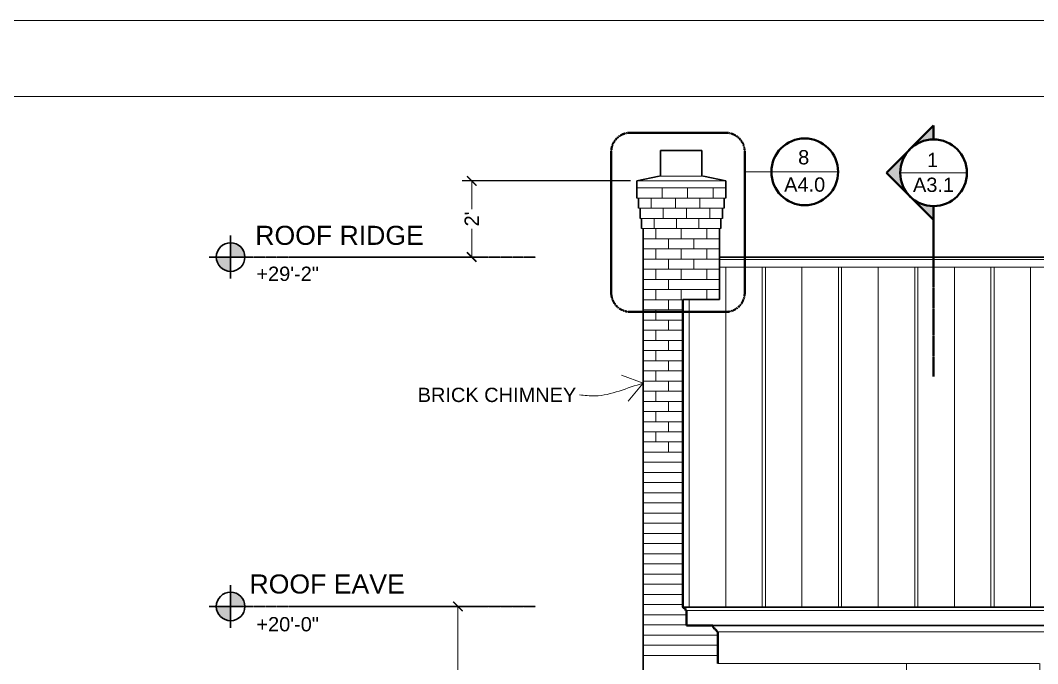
# Model space of a CAD drawing. Header units: inches. Extents: x -4969 to 16721, y 2489 to 24693.
# Drawn here: x 445.8 to 766.1, y 5643.9 to 5846.5 of the extents above; entities that cross this region are included whole.
import ezdxf

# ---------------------------------------------------------------- set-up
doc = ezdxf.new("R2010")
doc.units = ezdxf.units.IN
doc.header["$MEASUREMENT"] = 0
doc.linetypes.add('CENTER', pattern=[2, 1.25, -0.25, 0.25, -0.25])
doc.linetypes.add('DASHED2', pattern=[0.375, 0.25, -0.125])
doc.layers.get('0').update_dxf_attribs({"lineweight": 5})
doc.layers.add('0-NPLT', color=1, linetype='Continuous', plot=False)
for name, color, linetype, lineweight in [('1', 1, 'Continuous', 9), ('2', 6, 'Continuous', 20), ('3', 3, 'Continuous', 30), ('4', 2, 'Continuous', 40), ('A-DIMSx', 7, 'Continuous', 9), ('A-LINK', 7, 'Continuous', 40), ('A-TEXTx', 7, 'Continuous', 20)]:
    doc.layers.add(name, color=color, linetype=linetype, lineweight=lineweight)
doc.styles.get("Standard").update_dxf_attribs({"font": 'Arial.ttf'})
doc.dimstyles.get("Standard").update_dxf_attribs({"dimtxt": 3, "dimasz": 2, "dimexe": 0.03125, "dimexo": 0.0625, "dimgap": 0.03125, "dimtad": 0, "dimtoh": 1, "dimdec": 4, "dimlfac": 0.99985, "dimzin": 0, "dimdsep": 46, "dimlunit": 4, "dimtxsty": 'Standard', "dimblk": 'ARCHTICK', "dimblk1": 'ARCHTICK', "dimblk2": 'ARCHTICK', "dimcen": 0.09, "dimclrt": 256, "dimadec": 0, "dimazin": 0, "dimtfac": 1, "dimtdec": 4, "dimtofl": 0, "dimtmove": 0, "dimatfit": 3, "dimfxl": 1, "dimtolj": 1, "dimtzin": 0, "dimarcsym": 0})

# ---------------------------------------------------------------- blocks, each defined once
blk = doc.blocks.new('window elev 3060')
for p, q in [((767, 905.69), (767, 839.69)), ((808.74, 905.67), (767, 905.69)), ((809, 905.67), (809, 840.18)), ((775, 870.93), (775, 897.68)), ((787.5, 897.68), (775, 897.68)), ((787.5, 870.93), (787.5, 897.68)), ((801, 897.68), (788.5, 897.68)), ((788.5, 870.93), (788.5, 897.68)), ((801, 870.93), (801, 897.68)), ((803, 868.93), (773, 868.93)), ((775, 870.93), (787.5, 870.93)), ((788.5, 870.93), (801, 870.93)), ((775, 841.18), (775, 867.93)), ((787.5, 867.93), (775, 867.93)), ((787.5, 841.18), (787.5, 867.93)), ((788.5, 841.18), (788.5, 867.93)), ((801, 867.93), (788.5, 867.93)), ((801, 841.18), (801, 867.93)), ((767, 839.69), (767, 833.67)), ((775, 841.18), (787.5, 841.18)), ((788.5, 841.18), (801, 841.18)), ((809, 840.18), (809, 833.67)), ((767, 838.69), (809, 838.69)), ((809, 833.67), (767, 833.67))]:
    blk.add_line(p, q)
at = {"lineweight": 5, "ltscale": 0.1}
for p, q in [((773, 839.69), (767, 839.69)), ((803, 839.69), (809, 839.67))]:
    blk.add_line(p, q, dxfattribs=at)
at = {"layer": '1', "lineweight": 5, "ltscale": 0.1}
for p, q in [((773, 899.68), (767, 899.67)), ((803, 899.68), (809, 899.67))]:
    blk.add_line(p, q, dxfattribs=at)
at = {"layer": '3'}
for p, q in [((803, 899.68), (773, 899.68)), ((773, 899.68), (773, 839.69)), ((803, 899.68), (803, 839.69)), ((773, 839.69), (803, 839.69))]:
    blk.add_line(p, q, dxfattribs=at)
blk = doc.blocks.new('Point')
at = {"lineweight": 0, "ltscale": 0.1}
h = blk.add_hatch(color=256, dxfattribs=at)
h.dxf.hatch_style = 1
h.paths.add_polyline_path([(-3.2903, 4.1654, 0.414214), (-3.3528, 4.1029), (-3.2903, 4.1029)])
h.paths.add_polyline_path([(-3.2903, 4.1029), (-3.2903, 4.0404, 0.414214), (-3.2278, 4.1029)])
at = {"layer": '3', "ltscale": 0.1}
for q in [(-3.2903, 4.1966), (-3.384, 4.1029), (-3.1965, 4.1029), (-3.2903, 4.0091)]:
    blk.add_line((-3.2903, 4.1029), q, dxfattribs=at)
blk.add_circle((-3.2903, 4.1029), 0.0625, dxfattribs=at)
blk = doc.blocks.new('_ArchTick')
at = {"color": 0, "linetype": 'ByBlock', "lineweight": 0, "const_width": 0.15}
blk.add_lwpolyline([(-0.5, -0.5), (0.5, 0.5)], dxfattribs=at)
blk = doc.blocks.new('*D79')
at = {"layer": 'A-DIMSx', "color": 0, "lineweight": -2, "ltscale": 0.1, "transparency": 16777216}
for p, q in [((605.98, 5661.94), (580.57, 5661.94)), ((635.57, 5577.95), (580.57, 5577.95))]:
    blk.add_line(p, q, dxfattribs=at)
at = {"layer": 'A-DIMSx', "color": 0, "lineweight": 5, "ltscale": 0.1, "transparency": 16777216}
for p, q in [((583.57, 5661.94), (583.57, 5623)), ((583.57, 5577.95), (583.57, 5616.89))]:
    blk.add_line(p, q, dxfattribs=at)
at = {"layer": 'Defpoints', "color": 0, "ltscale": 0.1, "transparency": 16777216}
for p in [(583.57, 5661.94), (607.98, 5661.94), (637.57, 5577.95)]:
    blk.add_point(p, dxfattribs=at)
at = {"layer": 'A-DIMSx', "color": 0, "lineweight": 5, "ltscale": 0.1, "transparency": 16777216, "xscale": 3, "yscale": 3, "zscale": 3}
for p, rotation in [((583.57, 5661.94), 90), ((583.57, 5577.95), 270)]:
    blk.add_blockref('_ArchTick', p, dxfattribs=dict(at, rotation=rotation))
at = {"layer": 'A-DIMSx', "ltscale": 0.1, "transparency": 16777216, "insert": (583.57, 5619.95), "char_height": 4.5, "attachment_point": 5, "rotation": 90}
blk.add_mtext("\\A1;7'", dxfattribs=at)
blk = doc.blocks.new('Section Callout')
at = {"layer": 'A-LINK', "ltscale": 0.1}
h = blk.add_hatch(color=152, dxfattribs=at)
h.paths.add_polyline_path([(1891.06, 7392.5), (1883.64, 7385.08), (1891.06, 7377.65, -0.198912), (1887.98, 7385.08, -0.198912)])
h.paths.add_polyline_path([(1898.48, 7399.92), (1891.06, 7392.5, -0.198912), (1898.48, 7395.58)])
h.paths.add_polyline_path([(1891.06, 7377.65), (1898.48, 7370.23), (1898.48, 7374.58, -0.198912)])
at = {"layer": 'A-LINK', "color": 152, "ltscale": 0.1}
for p, q in [((1883.64, 7385.08), (1898.48, 7399.92)), ((1898.48, 7399.92), (1898.48, 7395.58)), ((1883.64, 7385.08), (1898.48, 7370.23)), ((1898.48, 7374.58), (1898.48, 7370.23)), ((1898.48, 7370.23), (1898.48, 7355.49))]:
    blk.add_line(p, q, dxfattribs=at)
blk.add_circle((1898.48, 7385.08), 10.5, dxfattribs=at)
blk = doc.blocks.new('*D177')
at = {"layer": 'A-DIMSx', "color": 0, "lineweight": -2, "ltscale": 0.1, "transparency": 16777216}
for p, q in [((637.91, 5795.94), (584.91, 5795.94)), ((587.15, 5771.97), (584.91, 5771.97))]:
    blk.add_line(p, q, dxfattribs=at)
at = {"layer": 'A-DIMSx', "color": 0, "lineweight": 5, "ltscale": 0.1, "transparency": 16777216}
for p, q in [((587.91, 5795.94), (587.91, 5787.06)), ((587.91, 5771.97), (587.91, 5780.85))]:
    blk.add_line(p, q, dxfattribs=at)
at = {"layer": 'Defpoints', "color": 0, "ltscale": 0.1, "transparency": 16777216}
for p in [(587.91, 5795.94), (639.91, 5795.94), (589.15, 5771.97)]:
    blk.add_point(p, dxfattribs=at)
at = {"layer": 'A-DIMSx', "color": 0, "lineweight": 5, "ltscale": 0.1, "transparency": 16777216, "xscale": 3, "yscale": 3, "zscale": 3}
for p, rotation in [((587.91, 5795.94), 90), ((587.91, 5771.97), 270)]:
    blk.add_blockref('_ArchTick', p, dxfattribs=dict(at, rotation=rotation))
at = {"layer": 'A-DIMSx', "ltscale": 0.1, "transparency": 16777216, "insert": (587.91, 5783.96), "char_height": 4.5, "attachment_point": 5, "rotation": 90}
blk.add_mtext("\\A1;2'", dxfattribs=at)
blk = doc.blocks.new('Detail Callout')
at = {"layer": '2', "color": 152, "ltscale": 0.1}
blk.add_line((240.24, 5822.29), (219.24, 5822.29), dxfattribs=at)
at = {"layer": 'A-LINK', "color": 152, "ltscale": 0.1}
blk.add_circle((229.74, 5822.29), 10.5, dxfattribs=at)
blk = doc.blocks.new('BORDER 11X17')
at = {"layer": '0-NPLT', "lineweight": 9, "ltscale": 0.1}
blk.add_lwpolyline([(29864.74, -10461.77), (29048.74, -10461.77), (29048.74, -10989.77), (29864.74, -10989.77), (29864.74, -10461.77)], dxfattribs=at)
blk.add_lwpolyline([(29792.74, -10473.77), (29078.74, -10473.77), (29078.74, -10977.77), (29792.74, -10977.77)], close=True, dxfattribs=at)

msp = doc.modelspace()

# ---------------------------------------------------------------- linework, layer by layer
at = {"layer": '1'}
for p, q in [((639.9138383, 5793.735623), (667.9138383, 5793.735623)), ((647.9138383, 5790.535623), (647.9138383, 5793.735623)), ((655.9138383, 5790.535623), (655.9138383, 5793.735623)), ((663.9138383, 5790.535623), (663.9138383, 5793.735623)), ((667.9138383, 5790.535623), (639.9138383, 5790.535623)), ((644.4138383, 5787.335623), (644.4138383, 5790.535623)), ((652.0805049, 5787.335623), (652.0805049, 5790.535623)), ((659.7471716, 5787.335623), (659.7471716, 5790.535623)), ((667.4138383, 5787.335623), (640.4138383, 5787.335623)), ((648.2471716, 5784.135623), (648.2471716, 5787.335623)), ((655.5805049, 5784.135623), (655.5805049, 5787.335623)), ((662.9138383, 5784.135623), (662.9138383, 5787.335623)), ((640.9138383, 5784.135623), (666.9138383, 5784.135623)), ((645.4138383, 5780.935623), (645.4138383, 5784.135623)), ((652.4138383, 5780.935623), (652.4138383, 5784.135623)), ((659.4138383, 5780.935623), (659.4138383, 5784.135623)), ((666.4138383, 5780.935623), (641.4138383, 5780.935623)), ((645.9138383, 5777.735623), (645.9138383, 5780.935623)), ((653.9138383, 5777.735623), (653.9138383, 5780.935623)), ((661.9138383, 5777.735623), (661.9138383, 5780.935623)), ((641.9138383, 5777.735623), (665.9138383, 5777.735623)), ((649.9138383, 5774.535623), (649.9138383, 5777.735623)), ((657.9138383, 5774.535623), (657.9138383, 5777.735623)), ((641.9138383, 5774.535623), (665.9138383, 5774.535623)), ((645.9138383, 5771.335623), (645.9138383, 5774.535623)), ((653.9138383, 5771.335623), (653.9138383, 5774.535623)), ((661.9138383, 5771.335623), (661.9138383, 5774.535623)), ((641.9138383, 5771.335623), (665.9138383, 5771.335623)), ((649.9138383, 5768.135623), (649.9138383, 5771.335623)), ((657.9138383, 5768.135623), (657.9138383, 5771.335623)), ((1065.4138603, 5771.2191275), (665.9138383, 5771.2191275)), ((641.9138383, 5768.135623), (665.9138383, 5768.135623)), ((645.9138383, 5764.935623), (645.9138383, 5768.135623)), ((653.9138383, 5764.935623), (653.9138383, 5768.135623)), ((661.9138383, 5764.935623), (661.9138383, 5768.135623)), ((1065.4138603, 5768.7429529), (665.9138383, 5768.7429529)), ((667.9138603, 5661.7219422), (667.9138603, 5768.7429529)), ((679.4138603, 5768.7429529), (679.4138603, 5661.7219422)), ((680.4138603, 5661.7219422), (680.4138603, 5768.7429529)), ((691.9138603, 5768.7429529), (691.9138603, 5661.7219422)), ((703.4138603, 5768.7429529), (703.4138603, 5661.7219422)), ((704.4138603, 5661.7219422), (704.4138603, 5768.7429529)), ((715.9138603, 5661.7219422), (715.9138603, 5768.7429529)), ((727.4138603, 5768.7429529), (727.4138603, 5661.7219422)), ((728.4138603, 5661.7219422), (728.4138603, 5768.7429529)), ((739.9138603, 5768.7429529), (739.9138603, 5661.7219422)), ((751.4138603, 5768.7429529), (751.4138603, 5661.7219422)), ((752.4138603, 5661.7219422), (752.4138603, 5768.7429529)), ((763.9138603, 5661.7219422), (763.9138603, 5768.7429529)), ((641.9138383, 5764.935623), (665.9138383, 5764.935623)), ((649.9138383, 5761.735623), (649.9138383, 5764.935623)), ((641.9138383, 5761.735623), (665.9138383, 5761.735623)), ((645.9138383, 5758.535623), (645.9138383, 5761.735623)), ((653.9138383, 5758.535623), (653.9138383, 5761.735623)), ((661.9138383, 5758.535623), (661.9138383, 5761.735623)), ((641.9138383, 5758.535623), (654.4138603, 5758.535623)), ((649.9138383, 5755.335623), (649.9138383, 5758.535623)), ((656.4138603, 5661.7219422), (656.4138603, 5758.5955712)), ((641.9138383, 5755.335623), (654.4138603, 5755.335623)), ((645.9138383, 5752.135623), (645.9138383, 5755.335623)), ((641.9138383, 5752.135623), (654.4138603, 5752.135623)), ((649.9138383, 5748.935623), (649.9138383, 5752.135623)), ((641.9138383, 5748.935623), (654.4138603, 5748.935623)), ((645.9138383, 5745.735623), (645.9138383, 5748.935623)), ((641.9138383, 5745.735623), (654.4138603, 5745.735623)), ((649.9138383, 5742.535623), (649.9138383, 5745.735623)), ((641.9138383, 5742.535623), (654.4138603, 5742.535623)), ((645.9138383, 5739.335623), (645.9138383, 5742.535623)), ((641.9138383, 5739.335623), (654.4138603, 5739.335623)), ((649.9138383, 5736.135623), (649.9138383, 5739.335623)), ((641.9138383, 5736.135623), (654.4138603, 5736.135623)), ((645.9138383, 5732.935623), (645.9138383, 5736.135623)), ((641.9138383, 5732.935623), (654.4138603, 5732.935623)), ((649.9138383, 5729.735623), (649.9138383, 5732.935623)), ((641.9138383, 5729.735623), (654.4138603, 5729.735623)), ((645.9138383, 5726.535623), (645.9138383, 5729.735623)), ((641.9138383, 5726.535623), (654.4138603, 5726.535623)), ((649.9138383, 5723.335623), (649.9138383, 5726.535623)), ((641.9138383, 5723.335623), (654.4138603, 5723.335623)), ((645.9138383, 5720.135623), (645.9138383, 5723.335623)), ((641.9138383, 5720.135623), (654.4138603, 5720.135623)), ((649.9138383, 5716.935623), (649.9138383, 5720.135623)), ((641.9138383, 5716.935623), (654.4138603, 5716.935623)), ((645.9138383, 5713.735623), (645.9138383, 5716.935623)), ((641.9138383, 5713.735623), (654.4138603, 5713.735623)), ((649.9138383, 5710.535623), (649.9138383, 5713.735623)), ((641.9138383, 5710.535623), (654.4138603, 5710.535623)), ((641.9138383, 5707.335623), (654.4138603, 5707.335623)), ((641.9138383, 5704.135623), (654.4138603, 5704.135623)), ((641.9138383, 5700.935623), (654.4138603, 5700.935623)), ((641.9138383, 5697.735623), (654.4138603, 5697.735623)), ((641.9138383, 5694.535623), (654.4138603, 5694.535623)), ((641.9138383, 5691.335623), (654.4138603, 5691.335623)), ((641.9138383, 5688.135623), (654.4138603, 5688.135623)), ((641.9138383, 5684.935623), (654.4138603, 5684.935623)), ((641.9138383, 5681.735623), (654.4138603, 5681.735623)), ((641.9138383, 5678.535623), (654.4138603, 5678.535623)), ((641.9138383, 5675.335623), (654.4138603, 5675.335623)), ((641.9138383, 5672.135623), (654.4138603, 5672.135623)), ((641.9138383, 5668.935623), (654.4138603, 5668.935623)), ((641.9138383, 5665.735623), (654.4138603, 5665.735623)), ((641.9138383, 5662.535623), (654.4138603, 5662.535623)), ((641.9138383, 5659.335623), (655.5416536, 5659.335623)), ((1064.2860222, 5660.7284154), (655.5416536, 5660.7284154)), ((641.9138383, 5656.135623), (655.5416537, 5656.135623)), ((641.9138383, 5652.935623), (665.413839, 5652.935623)), ((641.9138383, 5649.735623), (665.413839, 5649.735623)), ((641.9138383, 5646.535623), (665.413839, 5646.535623))]:
    msp.add_line(p, q, dxfattribs=at)
at = {"layer": '2'}
for p, q in [((639.9138383, 5795.9416121), (667.9138383, 5795.9416121)), ((646.9138383, 5797.4416121), (660.9138383, 5797.4416121)), ((665.9138383, 5768.787147), (665.9138383, 5768.7429529)), ((665.163839, 5653.9416121), (1054.4138369, 5653.9416121)), ((724.952954, 5643.9416121), (665.413839, 5643.9416121))]:
    msp.add_line(p, q, dxfattribs=at)
at = {"layer": '2', "color": 152, "ltscale": 0.1}
for p, q in [((682.2744952, 5798.8052259), (673.8897916, 5798.8052259)), ((722.8595942, 5798.5008975), (743.8595943, 5798.5008975))]:
    msp.add_line(p, q, dxfattribs=at)
at = {"layer": '3'}
for p, q in [((647.4138383, 5797.4416121), (647.4138383, 5805.4784153)), ((647.4138383, 5805.4784153), (660.4138383, 5805.4784153)), ((660.4138383, 5797.4416121), (660.4138383, 5805.4784153)), ((646.9138383, 5797.4416121), (639.9138383, 5795.9416121)), ((639.9138383, 5790.535623), (639.9138383, 5795.9416121)), ((660.9138383, 5797.4416121), (667.9138383, 5795.9416121)), ((667.9138383, 5790.535623), (667.9138383, 5795.9416121)), ((640.4138383, 5787.335623), (640.4138383, 5790.535623)), ((667.4138383, 5787.335623), (667.4138383, 5790.535623)), ((640.9138383, 5784.135623), (640.9138383, 5787.335623)), ((666.9138383, 5784.135623), (666.9138383, 5787.335623)), ((641.4138383, 5780.935623), (641.4138383, 5784.135623)), ((666.4138383, 5780.935623), (666.4138383, 5784.135623)), ((641.9138383, 5388.4712904), (641.9138383, 5780.935623)), ((665.9138383, 5771.9691275), (665.9138383, 5780.935623)), ((1065.4138603, 5771.9691275), (665.9138383, 5771.9691275)), ((665.9138383, 5758.5955712), (665.9138383, 5771.9691275)), ((665.9138383, 5758.5955712), (654.4138603, 5758.5955712)), ((1065.4138603, 5661.7219422), (654.4138603, 5661.7219422)), ((663.8766399, 5655.9416121), (1055.951036, 5655.941612))]:
    msp.add_line(p, q, dxfattribs=at)
at = {"layer": '3', "linetype": 'CENTER', "ltscale": 0.25}
for p, q in [((518.7259368, 5771.9691275), (607.9759368, 5771.9691275)), ((518.7259368, 5661.9416121), (607.9759368, 5661.9416121))]:
    msp.add_line(p, q, dxfattribs=at)
at = {"layer": '4'}
for p, q in [((654.4138603, 5758.5955712), (654.4138603, 5661.7219422)), ((654.5416464, 5661.7219422), (654.5416464, 5661.4784154)), ((655.5416463, 5660.7284154), (655.2916464, 5660.7284154)), ((655.5416536, 5660.7284154), (655.5416537, 5655.941612)), ((655.5416537, 5655.9416121), (663.8766399, 5655.9416121)), ((664.5951207, 5654.6916121), (664.5951207, 5654.9416121)), ((665.163839, 5653.9416121), (665.413839, 5653.9416121)), ((665.413839, 5653.9416121), (665.413839, 5643.9416121))]:
    msp.add_line(p, q, dxfattribs=at)
for centre, radius, start, end in [((654.6039437, 5660.7907126), 0.6905186, 354.8238451, 95.176156172), ((664.6965977, 5655.7726287), 0.8371895, 168.355064866, 263.037973001), ((664.425315, 5653.9722228), 0.7391582, 357.626528565, 76.718910009)]:
    msp.add_arc(centre, radius, start, end, dxfattribs=at)
at = {"layer": 'A-LINK', "color": 152, "linetype": 'CENTER', "ltscale": 0.15}
msp.add_line((733.3595943, 5734.3626708), (733.3595943, 5785.7729754), dxfattribs=at)
at = {"layer": 'A-LINK', "color": 152, "linetype": 'DASHED2', "ltscale": 0.5, "flags": 128}
msp.add_lwpolyline([(631.8615878, 5805.1237927), (631.8615878, 5760.6943164, 0.4142135624), (637.8615878, 5754.6943164), (667.8897916, 5754.6943164, 0.4142135624), (673.8897916, 5760.6943164), (673.8897916, 5805.1237927, 0.4142135624), (667.8897916, 5811.1237927), (637.8615878, 5811.1237927, 0.4142135624)], format="xyb", close=True, dxfattribs=at)

# ---------------------------------------------------------------- block references
at = {"ltscale": 0.1}
for name, p, xscale, yscale, zscale in [('BORDER 11X17', (-58013.4783869, 26770.0450796), 2, 2, 2), ('Point', (275.0764279, 5476.5614162), -72, 72, 72), ('Point', (275.0764279, 5366.5339007), -72, 72, 72)]:
    msp.add_blockref(name, p, dxfattribs=dict(at, xscale=xscale, yscale=yscale, zscale=zscale))
at = {"color": 152, "ltscale": 0.1}
msp.add_blockref('Section Callout', (-1165.1253566, -1586.5746862), dxfattribs=at)
at = {"layer": '2', "color": 152, "ltscale": 0.25}
msp.add_blockref('Detail Callout', (463.0368395, -23.4861756), dxfattribs=at)
at = {"layer": '2'}
msp.add_blockref('window elev 3060', (-42.120325, 4738.2669404), dxfattribs=at)

# ---------------------------------------------------------------- texts
at = {"layer": 'A-LINK', "color": 152, "ltscale": 0.1, "attachment_point": 5}
for s, insert, char_height, width in [('8', (692.4643524, 5803.3631622), 4.5, 9.771161836), ('{1}', (733.0494511, 5802.5442485), 4.5, 9.771161836), ('{\\H0.75x;A4.0}', (692.7702377, 5794.7628715), 6, 9.85131083), ('{\\H0.75x;A3.1}', (733.3553365, 5794.6909333), 6, 9.85131083)]:
    msp.add_mtext(s, dxfattribs=dict(at, insert=insert, char_height=char_height, width=width))
at = {"layer": 'A-TEXTx', "ltscale": 0.5, "width": 81.256520484, "attachment_point": 1}
for s, insert, char_height in [('{ROOF RIDGE }', (519.7462802, 5781.8092037), 6), ('{+29\'-2"}', (520.1009635, 5768.9544242), 4.5), ('{ROOF EAVE}', (517.9264442, 5672.0278459), 6), ('{+20\'-0"}', (520.1009635, 5658.6130223), 4.5)]:
    msp.add_mtext(s, dxfattribs=dict(at, insert=insert, char_height=char_height))
at = {"layer": 'A-TEXTx', "ltscale": 0.25, "insert": (620.8306067, 5728.5401697), "char_height": 4.5, "attachment_point": 6}
msp.add_mtext('{BRICK CHIMNEY}', dxfattribs=at)

# ---------------------------------------------------------------- dimensions: what is measured, and where the dimension line sits
at = {"layer": 'A-DIMSx', "ltscale": 0.1}
for base, p1, p2, picture, middle in [((587.9138383, 5795.9416121), (589.1502038, 5771.9691275), (639.9138383, 5795.9416121), '*D177', (587.9138383, 5783.9553698)), ((583.5677955, 5661.9416121), (637.5677955, 5577.95198), (607.9759368, 5661.9416121), '*D79', (583.5677955, 5619.946796))]:
    dim = msp.add_linear_dim(base=base, p1=p1, p2=p2, angle=90, dimstyle='Standard', override={"dimtxt": 4.5, "dimasz": 3, "dimexe": 3, "dimexo": 2, "dimgap": 1, "dimlfac": -47.9928, "dimlwd": 5}, dxfattribs=at)
    dim.commit()
    dim.dimension.update_dxf_attribs({"geometry": picture, "text_midpoint": middle})

# ---------------------------------------------------------------- leaders
at = {"layer": 'A-TEXTx', "path_type": 1, "annotation_type": 0, "has_hookline": 1, "hookline_direction": 1, "text_width": 49.4386085}
msp.add_leader([(641.9138383, 5732.2264862), (626.7321534, 5728.2647751), (621.8306067, 5728.5401697)], dimstyle='Standard', override={"dimasz": 6, "dimgap": 1, "dimldrblk": 'Open90', "dimlwd": -1}, dxfattribs=at)

doc.saveas('drawing.dxf')
